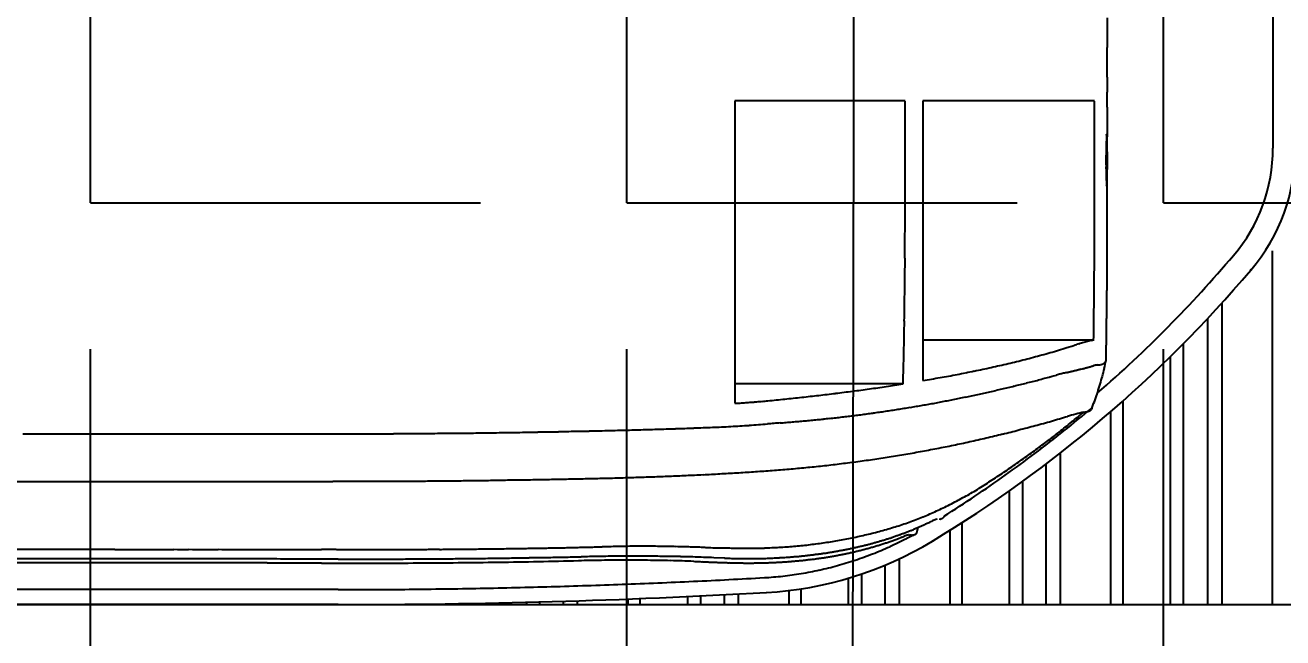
# Model space of a CAD drawing. Header units: metres. Extents: x 668617 to 675126, y 2286318 to 2293677.
# Drawn here: x 669149.975 to 669151.909, y 2287256.557 to 2287257.499 of the extents above; entities that cross this region are included whole.
import ezdxf

# ---------------------------------------------------------------- set-up
doc = ezdxf.new("R2010")
doc.units = ezdxf.units.M
doc.header["$MEASUREMENT"] = 0
doc.linetypes.add('DASHED2', pattern=[0.375, 0.25, -0.125])
for name, color, linetype in [('0_DETALLES_COTAS', 252, 'Continuous'), ('0_GUIA', 6, 'Continuous'), ('0_VEH_CONSTRUCCION', 250, 'Continuous'), ('DMTG-ZONA-TRABAJO', 250, 'Continuous')]:
    doc.layers.add(name, color=color, linetype=linetype)
doc.styles.get("Standard").update_dxf_attribs({"font": 'arial.ttf'})
doc.dimstyles.get("Standard").update_dxf_attribs({"dimtxt": 0.18, "dimasz": 0.18, "dimexe": 0.18, "dimexo": 0.0625, "dimgap": 0.09, "dimtad": 0, "dimtih": 1, "dimtoh": 1, "dimdec": 4, "dimzin": 0, "dimdsep": 46, "dimtxsty": 'Standard', "dimcen": 0.09, "dimadec": 0, "dimazin": 0, "dimtfac": 1, "dimtdec": 4, "dimtofl": 0, "dimtmove": 0, "dimatfit": 3, "dimfxl": 1, "dimtolj": 1, "dimtzin": 0, "dimarcsym": 0})

# ---------------------------------------------------------------- blocks, each defined once
blk = doc.blocks.new('_ArchTick')
at = {"color": 0, "linetype": 'ByBlock', "const_width": 0.15}
blk.add_lwpolyline([(-0.5, -0.5), (0.5, 0.5)], dxfattribs=at)
blk = doc.blocks.new('*D304')
at = {"layer": '0_DETALLES_COTAS', "linetype": 'DASHED2', "lineweight": -2, "ltscale": 5, "transparency": 16777216}
for p, q in [((669151.3068, 2287256.2083), (669175.8309, 2287256.2083)), ((669175.6509, 2287256.2083), (669175.6509, 2287254.7044)), ((669151.3068, 2287254.7044), (669175.8309, 2287254.7044)), ((669175.6509, 2287254.7044), (669175.6509, 2287251.4864)), ((669175.6509, 2287251.4864), (669174.8509, 2287251.4864))]:
    blk.add_line(p, q, dxfattribs=at)
at = {"layer": 'Defpoints', "color": 0, "linetype": 'DASHED2', "ltscale": 5, "transparency": 16777216}
for p in [(669151.2443, 2287256.2083), (669175.6509, 2287256.2083), (669151.2443, 2287254.7044)]:
    blk.add_point(p, dxfattribs=at)
at = {"layer": '0_DETALLES_COTAS', "linetype": 'DASHED2', "lineweight": -2, "ltscale": 5, "transparency": 16777216, "xscale": 0.8, "yscale": 0.8, "zscale": 0.8}
for p, rotation in [((669175.6509, 2287256.2083), 90), ((669175.6509, 2287254.7044), 270)]:
    blk.add_blockref('_ArchTick', p, dxfattribs=dict(at, rotation=rotation))
at = {"layer": '0_DETALLES_COTAS', "linetype": 'DASHED2', "ltscale": 5, "transparency": 16777216, "insert": (669166.9972, 2287251.4864), "char_height": 1, "attachment_point": 5}
blk.add_mtext('\\A1;Paso provisional peatón', dxfattribs=at)
blk = doc.blocks.new('excavadora planta')
at = {"color": 0}
for p, q in [((-0.5175, 1.251), (-4.1079, 1.251)), ((-2.8986, 1.251), (-4.1079, 1.251)), ((-3.3886, 0.8735), (-3.3886, 1.251)), ((-3.3347, 0.9292), (-3.3347, 1.251)), ((-3.3196, 0.9455), (-3.3196, 1.251)), ((-3.2936, 0.9724), (-3.2936, 1.251)), ((-3.2796, 0.9864), (-3.2796, 1.251)), ((-3.229, 1.0336), (-3.229, 1.251)), ((-3.216, 1.045), (-3.216, 1.251)), ((-3.162, 1.0894), (-3.162, 1.251)), ((-3.1469, 1.101), (-3.1469, 1.251)), ((-3.1217, 1.1196), (-3.1217, 1.251)), ((-3.1077, 1.1297), (-3.1077, 1.251)), ((-3.0571, 1.1636), (-3.0571, 1.251)), ((-3.0441, 1.1719), (-3.0441, 1.251)), ((-2.9901, 1.2022), (-2.9901, 1.251)), ((-2.975, 1.2088), (-2.975, 1.251)), ((-2.9498, 1.2183), (-2.9498, 1.251)), ((-2.9358, 1.2228), (-2.9358, 1.251)), ((-2.8852, 1.2341), (-2.8852, 1.251)), ((-2.8722, 1.2359), (-2.8722, 1.251)), ((-2.8182, 1.2397), (-2.8182, 1.251)), ((-2.8031, 1.2404), (-2.8031, 1.251)), ((-2.7779, 1.2417), (-2.7779, 1.251)), ((-2.7639, 1.2424), (-2.7639, 1.251)), ((-2.7133, 1.2446), (-2.7133, 1.251)), ((-2.7003, 1.2451), (-2.7003, 1.251)), ((-2.6463, 1.247), (-2.6463, 1.251)), ((-2.6312, 1.2474), (-2.6312, 1.251)), ((-2.606, 1.2481), (-2.606, 1.251)), ((-2.592, 1.2485), (-2.592, 1.251)), ((-2.5414, 1.2496), (-2.5414, 1.251)), ((-2.5284, 1.2499), (-2.5284, 1.251)), ((-2.3908, 1.251), (-1.9303, 1.251)), ((-2.3908, 1.235), (-1.9092, 1.235)), ((-2.8472, 1.222), (-2.8471, 1.2221)), ((-2.8038, 1.2014), (-2.7921, 1.2009)), ((-3.0101, 1.1687), (-3.0085, 1.1748)), ((-3.0328, 1.1599), (-3.0328, 1.1599)), ((-3.0328, 1.1599), (-3.0328, 1.1599)), ((-3.0328, 1.1599), (-3.0328, 1.1599)), ((-3.0328, 1.1599), (-3.0328, 1.1599)), ((-3.0328, 1.1599), (-3.0328, 1.1599)), ((-3.0328, 1.1599), (-3.0328, 1.1599)), ((-2.8146, 1.0153), (-2.8146, 1.0361)), ((-2.8146, 0.7134), (-2.8146, 1.0361)), ((-3.0155, 0.7134), (-3.0155, 1.0119)), ((-2.9943, 1.0153), (-2.8146, 1.0153)), ((-2.8146, 0.7134), (-2.8146, 1.0153)), ((-3.1979, 0.9687), (-3.0155, 0.9687)), ((-3.3893, 0.6009), (-3.3893, 0.7638)), ((-3.1989, 0.7134), (-3.0155, 0.7134)), ((-2.9967, 0.7134), (-2.8146, 0.7134))]:
    blk.add_line(p, q, dxfattribs=at)
for centre, radius, start, end in [((-2.3908, -6.7877), 8.0387, 90, 93.26271), ((-2.8263, 0.8528), 0.3859, 93.2627, 121.0895), ((-2.3909, -6.7858), 8.0209, 92.71171, 93.25419), ((-2.3904, -6.796), 8.0311, 92.16981, 92.71159), ((-2.3909, -6.7825), 8.0175, 91.62719, 92.1699), ((-2.391, -6.7825), 8.0175, 91.08419, 91.62689), ((-2.3906, -6.7994), 8.0344, 90.54268, 91.08424), ((-2.3908, -6.7859), 8.0209, 90.0001, 90.54257), ((-2.8248, 0.8478), 0.3749, 105.373, 108.3992), ((-2.825, 0.8484), 0.3743, 102.3412, 105.3724), ((-2.8249, 0.8479), 0.3748, 99.3152, 102.3425), ((-2.8249, 0.8483), 0.3744, 96.2831, 99.3132), ((-2.8249, 0.8483), 0.3745, 93.255, 96.2844), ((-2.8248, 0.8479), 0.3749, 111.43, 114.4566), ((-2.8251, 0.8485), 0.3741, 108.3985, 111.4306), ((-2.851, 0.8034), 0.4017, 102.4068, 103.0036), ((-2.8498, 0.798), 0.4072, 101.8165, 102.4053), ((-2.8486, 0.7922), 0.4132, 101.2371, 101.8174), ((-2.847, 0.7842), 0.4213, 100.668, 101.2371), ((-2.8458, 0.7776), 0.4281, 100.1078, 100.668), ((-2.8452, 0.7741), 0.4316, 99.5523, 100.1079), ((-2.8374, 0.7026), 0.4988, 98.7833, 99.2052), ((-2.8444, 0.7698), 0.4359, 99.0003, 99.5529), ((-2.8374, 0.7021), 0.4994, 98.3603, 98.7817), ((-2.8432, 0.762), 0.4439, 98.458, 98.9982), ((-2.8359, 0.6922), 0.5093, 97.9484, 98.3616), ((-2.842, 0.754), 0.4519, 97.9308, 98.4613), ((-2.8342, 0.6802), 0.5215, 97.5449, 97.9485), ((-2.837, 0.7177), 0.4886, 97.4382, 97.9289), ((-2.8338, 0.6766), 0.525, 97.1433, 97.5441), ((-2.8355, 0.7063), 0.5001, 96.9588, 97.4382), ((-2.8334, 0.6739), 0.5278, 96.7463, 97.1451), ((-2.8341, 0.6951), 0.5113, 96.4902, 96.9591), ((-2.8331, 0.6709), 0.5308, 96.3497, 96.7461), ((-2.8339, 0.6929), 0.5136, 96.0238, 96.4907), ((-2.832, 0.6613), 0.5405, 95.9604, 96.3498), ((-2.8318, 0.6597), 0.5421, 95.571, 95.9592), ((-2.8335, 0.6891), 0.5174, 95.5606, 96.024), ((-2.831, 0.651), 0.5509, 95.1892, 95.5713), ((-2.833, 0.6847), 0.5218, 95.1003, 95.5598), ((-2.8347, 0.6934), 0.5082, 94.7858, 95.1999), ((-2.8323, 0.6771), 0.5294, 94.6478, 95.1006), ((-2.8298, 0.6364), 0.5655, 94.427, 94.7992), ((-2.8317, 0.6693), 0.5373, 94.2019, 94.6481), ((-2.8322, 0.6688), 0.533, 94.05, 94.4449), ((-2.8311, 0.6614), 0.5452, 93.7621, 94.2019), ((-2.8305, 0.646), 0.5559, 93.6742, 94.0528), ((-2.8309, 0.658), 0.5486, 93.3251, 93.7622), ((-2.8296, 0.6318), 0.57, 93.3065, 93.6757), ((-2.8307, 0.6551), 0.5515, 92.89, 93.3247), ((-2.8287, 0.6162), 0.5857, 92.9488, 93.3081), ((-2.8287, 0.6155), 0.5864, 92.5888, 92.9477), ((-2.8305, 0.6493), 0.5574, 92.4584, 92.8886), ((-2.8289, 0.6203), 0.5816, 92.2273, 92.5892), ((-2.8301, 0.6423), 0.5643, 92.0355, 92.4604), ((-2.829, 0.6243), 0.5776, 91.8613, 92.2257), ((-2.8299, 0.6362), 0.5704, 91.6145, 92.0348), ((-2.8287, 0.6136), 0.5883, 91.5047, 91.8625), ((-2.8307, 0.6654), 0.5412, 91.1758, 91.6188), ((-2.8283, 0.5997), 0.6022, 91.1538, 91.5033), ((-2.83, 0.6469), 0.5597, 90.7827, 91.211), ((-2.8283, 0.6009), 0.601, 90.8077, 91.1579), ((-2.8292, 0.5699), 0.6367, 90.3793, 90.7558), ((-2.8283, 0.5977), 0.6042, 90.4583, 90.8066), ((-2.8297, 0.6258), 0.5809, 89.9608, 90.3735), ((-2.8283, 0.5931), 0.6088, 90.1111, 90.4572), ((-2.8282, 0.5802), 0.6217, 89.7743, 90.1128), ((-2.8296, 0.6152), 0.5914, 89.562, 89.9674), ((-2.8282, 0.5876), 0.6143, 89.4314, 89.774), ((-2.8297, 0.6142), 0.5924, 89.1517, 89.5564), ((-2.8279, 0.6117), 0.5902, 89.0764, 89.433), ((-2.83, 0.593), 0.6136, 88.7624, 89.1532), ((-2.8282, 0.6005), 0.6014, 88.7176, 89.0676), ((-2.8294, 0.6179), 0.5887, 88.3557, 88.763), ((-2.8286, 0.5843), 0.6176, 88.3759, 88.7172), ((-2.8304, 0.585), 0.6216, 87.964, 88.3497), ((-2.8296, 0.5642), 0.6377, 88.0056, 88.3356), ((-2.9849, -3.7523), 4.9617, 87.9063, 87.9609), ((-2.8247, 0.6972), 0.5046, 87.6205, 88.0365), ((-2.9106, -1.7517), 2.9597, 87.8367, 87.9281), ((-3.2236, -10.0326), 11.2466, 87.81179, 87.83585), ((-3.2203, -10.0328), 11.2466, 87.80448, 87.82855), ((-2.7262, 2.8123), 1.6127, 267.6601, 268.2892), ((-3.216, -10.0333), 11.247, 87.80272, 87.82679), ((-3.2112, -10.0332), 11.2466, 87.80266, 87.82672), ((-3.2062, -10.0333), 11.2466, 87.80448, 87.82855), ((-3.2007, -10.0339), 11.2469, 87.80821, 87.83227), ((-2.715, 3.1836), 1.9842, 268.2859, 268.7973), ((-2.7125, 2.7417), 1.538, 267.8358, 268.7523), ((-2.709, 3.4695), 2.2702, 268.7972, 269.2441), ((-2.7012, 3.2496), 2.046, 268.7467, 269.4356), ((-2.7063, 3.6683), 2.469, 269.241, 269.6519), ((-2.699, 3.4723), 2.2687, 269.4338, 270.0551), ((-2.7055, 3.7957), 2.5964, 269.6515, 270.0422), ((-2.7055, 3.8265), 2.6272, 270.0425, 270.4286), ((-2.6989, 3.6089), 2.4053, 270.0493, 270.6353), ((-2.7054, 3.8234), 2.6241, 270.4271, 270.8137), ((-2.6978, 3.5132), 2.3096, 270.635, 271.2453), ((-2.7034, 3.678), 2.4786, 270.8137, 271.223), ((-2.4184, -9.6573), 10.8597, 91.12631, 91.22417), ((-2.4156, -9.4512), 10.6578, 91.01734, 91.24744), ((-2.4174, -9.7084), 10.9108, 91.02921, 91.12661), ((-2.417, -9.7342), 10.9365, 90.93153, 91.02871), ((-2.4154, -9.4618), 10.6685, 90.7874, 91.01727), ((-2.4157, -9.812), 11.0144, 90.83549, 90.93197), ((-2.4157, -9.812), 11.0144, 90.73864, 90.83512), ((-2.4135, -9.6019), 10.8086, 90.56027, 90.78716), ((-2.4157, -9.8121), 11.0145, 90.64225, 90.73873), ((-2.4161, -9.7859), 10.9883, 90.54528, 90.642), ((-2.4158, -9.8121), 11.0145, 90.44901, 90.5455), ((-2.4132, -9.6237), 10.8304, 90.33431, 90.56074), ((-2.4154, -9.8647), 11.0671, 90.35286, 90.44889), ((-2.4149, -9.9444), 11.1468, 90.25729, 90.35264), ((-2.4132, -9.6237), 10.8304, 90.10792, 90.33435), ((-2.4148, -9.9713), 11.1737, 90.16243, 90.25754), ((-2.4149, -9.9444), 11.1468, 90.06687, 90.16221), ((-2.4131, -9.7122), 10.9189, 89.88306, 90.10766), ((-2.4148, -9.9445), 11.1469, 89.97188, 90.06722), ((-2.4155, -10.5669), 11.7693, 89.87989, 89.97019), ((-2.4096, -9.1671), 10.3738, 89.88398, 89.89612), ((-2.2991, 44.9307), 43.7284, 269.87983, 269.92268), ((-2.4074, -9.1679), 10.3745, 89.88398, 89.89613), ((-2.4024, -9.1672), 10.3738, 89.89968, 89.91183), ((-2.4009, -9.1672), 10.3738, 89.89576, 89.9079), ((-2.3987, -9.1672), 10.3738, 89.89576, 89.9079), ((-2.3979, -9.1672), 10.3738, 89.8879, 89.90005), ((-2.3921, -9.1679), 10.3745, 89.90754, 89.91969), ((-2.3878, -9.1672), 10.3738, 89.91932, 89.93146), ((-1.8599, 354.7655), 353.5592, 269.916811, 269.926208), ((-1.9021, 304.0631), 302.8611, 269.913738, 269.919926), ((-1.9029, 304.063), 302.861, 269.920075, 269.926263), ((-1.9275, 303.2047), 301.9984, 269.926435, 269.937436), ((-1.9009, 304.0616), 302.8596, 269.925883, 269.932071), ((-1.9031, 304.0629), 302.861, 269.932484, 269.938672), ((-1.896, 330.6599), 329.4536, 269.93717, 269.947254), ((-1.8906, 315.71), 314.508, 269.938671, 269.94463), ((-1.9214, 303.2046), 301.9983, 269.947286, 269.958287), ((-1.8898, 315.7114), 314.5094, 269.94448, 269.950438), ((-1.8998, 304.0629), 302.8609, 269.950438, 269.956626), ((-1.8843, 354.7652), 353.5589, 269.958365, 269.967762), ((-1.8992, 304.0628), 302.8609, 269.95651, 269.962698), ((-1.9078, 293.245), 292.043, 269.962996, 269.969413), ((-1.8922, 338.3215), 337.1152, 269.967519, 269.977374), ((-1.9008, 304.0628), 302.8608, 269.969183, 269.975371), ((-2.3121, 0), 1.3817, 121.0894, 139.6898), ((-2.8252, 0.8486), 0.374, 114.4572, 117.4903), ((-2.8689, 0.8652), 0.3374, 109.5246, 110.2353), ((-2.8673, 0.8609), 0.3419, 108.8244, 109.5257), ((-2.8657, 0.856), 0.3471, 108.132, 108.8227), ((-2.8636, 0.8226), 0.3759, 106.5891, 107.149), ((-2.8635, 0.8495), 0.3539, 107.4547, 108.1321), ((-2.8612, 0.8146), 0.3842, 106.0416, 106.5894), ((-2.8617, 0.8437), 0.36, 106.7875, 107.4535), ((-2.8588, 0.8062), 0.3929, 105.5045, 106.0401), ((-2.8601, 0.8383), 0.3657, 106.1332, 106.7889), ((-2.8578, 0.8026), 0.3967, 104.9771, 105.5076), ((-2.8569, 0.8273), 0.3771, 105.496, 106.1317), ((-2.8571, 0.7998), 0.3996, 104.448, 104.9747), ((-2.855, 0.8199), 0.3847, 104.8465, 105.4743), ((-2.8564, 0.7973), 0.4022, 103.9257, 104.449), ((-2.8543, 0.8174), 0.3873, 104.2323, 104.8513), ((-2.8549, 0.791), 0.4087, 103.4093, 103.9242), ((-2.8533, 0.7845), 0.4153, 102.9058, 103.4126), ((-2.8543, 0.8171), 0.3876, 103.6108, 104.2294), ((-2.8518, 0.7776), 0.4224, 102.4031, 102.9014), ((-2.8526, 0.8103), 0.3946, 103.0027, 103.6102), ((-2.851, 0.7742), 0.4259, 101.9122, 102.4063), ((-2.8364, 0.6746), 0.5156, 99.8483, 101.6006), ((-2.8499, 0.7689), 0.4313, 101.4247, 101.9126), ((-2.8488, 0.7637), 0.4367, 100.9412, 101.4232), ((-2.8423, 0.7298), 0.4712, 100.4895, 100.9361), ((-2.8401, 0.7178), 0.4833, 100.0547, 100.4902), ((-2.8328, 0.6539), 0.5366, 98.1663, 99.85), ((-2.8388, 0.7105), 0.4908, 99.6259, 100.0547), ((-2.8376, 0.7034), 0.498, 99.205, 99.6276), ((-2.8298, 0.6331), 0.5576, 96.5452, 98.1655), ((-2.8276, 0.6135), 0.5774, 94.9808, 96.5456), ((-2.8265, 0.6013), 0.5896, 93.4521, 94.9844), ((-2.8309, 0.6679), 0.5228, 91.6809, 93.4089), ((-2.828, 0.5664), 0.6245, 90.2225, 91.6693), ((-2.8272, 0.3301), 0.8607, 89.1674, 90.217), ((-2.8362, -0.2884), 1.4792, 88.5576, 89.1683), ((-2.8999, -2.8268), 4.0185, 88.3358, 88.5607), ((-2.4875, 11.3721), 10.1864, 268.33706, 268.42576), ((-2.687, 4.1259), 2.9375, 268.4309, 268.7385), ((-2.71, 3.0885), 1.8998, 268.744, 269.2196), ((-2.7153, 2.7049), 1.5162, 269.2228, 269.8187), ((-2.7158, 2.5518), 1.3631, 269.8192, 270.482), ((-2.7155, 2.5067), 1.318, 270.4859, 271.1714), ((-3.0705, 18.0314), 16.8467, 271.29922, 271.35285), ((-2.4216, -9.7278), 10.92, 91.23536, 91.3181), ((-2.4202, -9.7886), 10.9808, 91.15342, 91.2357), ((-2.4184, -9.8811), 11.0734, 91.0716, 91.15319), ((-2.4184, -9.8811), 11.0734, 90.98998, 91.07157), ((-2.4189, -9.8501), 11.0424, 90.90825, 90.99006), ((-2.4189, -9.8501), 11.0424, 90.82664, 90.90845), ((-2.419, -9.8501), 11.0424, 90.74448, 90.8263), ((-2.4185, -9.8812), 11.0735, 90.66298, 90.74456), ((-2.4181, -9.9123), 11.1046, 90.58203, 90.66339), ((-2.4175, -9.9752), 11.1675, 90.50066, 90.58156), ((-2.4177, -9.9436), 11.1359, 90.42003, 90.50117), ((-2.4175, -9.9753), 11.1675, 90.33909, 90.41999), ((-2.4175, -9.9753), 11.1676, 90.25803, 90.33893), ((-2.4174, -10.0069), 11.1992, 90.17709, 90.25776), ((-2.4176, -9.9437), 11.136, 90.09635, 90.17748), ((-2.4175, -10.007), 11.1992, 90.01553, 90.0962), ((-2.4174, -10.0389), 11.2312, 89.93568, 90.01612), ((-2.4186, -10.7536), 11.9459, 89.85813, 89.93376), ((-2.3007, 41.8328), 40.6406, 269.87552, 269.89775), ((-2.3833, -9.0737), 10.2659, 89.85577, 89.94378), ((-2.3668, -9.0471), 10.2393, 89.85949, 89.94773), ((-2.3505, -9.0206), 10.2128, 89.86212, 89.95058), ((-2.3341, -8.9943), 10.1864, 89.86529, 89.95398), ((-2.3176, -8.968), 10.1602, 89.86901, 89.95793), ((-2.3012, -8.9419), 10.134, 89.87218, 89.96133), ((-2.2847, -8.916), 10.108, 89.8759, 89.96528), ((-2.2684, -8.8901), 10.0822, 89.87852, 89.96813), ((-2.252, -8.8902), 10.0822, 89.88235, 89.97196), ((-2.2356, -8.8645), 10.0565, 89.88553, 89.97537), ((-2.2191, -8.8389), 10.0309, 89.88924, 89.97931), ((-2.2029, -8.8134), 10.0054, 89.89187, 89.98217), ((-2.1865, -8.7881), 9.9801, 89.89504, 89.98557), ((-2.17, -8.7629), 9.9549, 89.89876, 89.98952), ((-2.1537, -8.7379), 9.9298, 89.90193, 89.99292), ((-2.1373, -8.713), 9.9049, 89.9051, 89.99632), ((-2.121, -8.6881), 9.88, 89.90827, 89.99972), ((-2.1046, -8.6635), 9.8553, 89.91144, 90.00312), ((-2.0882, -8.6389), 9.8308, 89.91516, 90.00707), ((-2.0719, -8.6144), 9.8063, 89.91779, 90.00992), ((-2.0555, -8.59), 9.7819, 89.92151, 90.01387), ((-2.8823, 0.873), 0.3221, 113.1541, 113.8075), ((-2.8784, 0.8639), 0.332, 112.5223, 113.1562), ((5.9145, -3.5202), 10.0829, 152.24687, 152.24802), ((4.2868, -3.2864), 8.5513, 148.55071, 148.55186), ((4.3321, -4.0399), 9.0044, 144.60669, 144.60783), ((3.7519, -4.3111), 8.7063, 140.93684, 140.93799), ((3.6314, -4.9138), 9.009, 137.47426, 137.4754), ((3.2623, -5.3056), 9.0179, 134.05136, 134.0525), ((2.8856, -5.6446), 9.0139, 130.82934, 130.83049), ((2.4939, -5.9459), 8.9993, 127.68504, 127.68618), ((2.1172, -6.2322), 9.008, 124.67336, 124.6745), ((1.7631, -6.4884), 9.0278, 121.89834, 121.89949), ((1.4016, -6.6842), 9.0124, 119.28671, 119.28786), ((0.8063, -6.3676), 8.4529, 116.81577, 116.81692), ((0.7387, -7.0157), 9.0076, 114.57034, 114.57148), ((0.4223, -7.1588), 9.0129, 112.36132, 112.36247), ((0.1361, -7.2793), 9.0209, 110.3874, 110.38855), ((-0.0672, -7.6184), 9.273, 108.47855, 108.4797), ((-0.4212, -7.4525), 9.0079, 106.67571, 106.67686), ((-0.6622, -7.5203), 9.0072, 105.08216, 105.0833), ((-0.8957, -7.5881), 9.0152, 103.53615, 103.53729), ((-1.1216, -7.6332), 9.0092, 102.07075, 102.0719), ((-1.2119, -8.2889), 9.6341, 100.72921, 100.73036), ((-2.8778, 0.8626), 0.3335, 111.8914, 112.5226), ((-1.5282, -7.7085), 9.0073, 99.43811, 99.43925), ((-1.3848, -9.9675), 11.2615, 98.27199, 98.2729), ((-1.6013, -10.0052), 11.2698, 97.15426, 97.15518), ((-1.8084, -10.024), 11.2646, 96.09633, 96.09725), ((-1.9966, -10.0428), 11.2649, 95.13324, 95.13416), ((1.1481, -6.6448), 8.8557, 117.95483, 117.96469), ((-2.1754, -10.0522), 11.2597, 94.22177, 94.22269), ((-2.3542, -10.0711), 11.2667, 93.30693, 93.30784), ((-2.5048, -10.071), 11.259, 92.54115, 92.54207), ((-2.6553, -10.6363), 11.8183, 91.6896, 91.69051), ((-2.8247, -10.0899), 11.2682, 90.90968, 90.9106), ((-2.9658, -10.0805), 11.2574, 90.19133, 90.19224), ((-3.0913, -11.9111), 13.0884, 89.61476, 89.61545), ((-3.201, -10.0899), 11.2685, 88.99362, 88.99453), ((1.1442, -6.6476), 8.8563, 117.91415, 117.92401), ((-3.3233, -10.0899), 11.2713, 88.37117, 88.37209), ((-3.4456, -10.2971), 11.4826, 87.78972, 87.79063), ((-3.5679, -10.0711), 11.2621, 87.12278, 87.12369), ((-3.6619, -10.0711), 11.2673, 86.64433, 86.64525), ((-3.9066, -11.8515), 13.0598, 86.02876, 86.02968), ((-2.8765, 0.8592), 0.3371, 111.2649, 111.8891), ((-3.8782, -10.0522), 11.2632, 85.53835, 85.53927), ((-3.9722, -10.0428), 11.2616, 85.05679, 85.05771), ((1.1298, -6.6547), 8.8559, 117.80009, 117.80994), ((-4.1698, -11.4214), 12.6522, 84.70223, 84.70292), ((-4.1603, -10.024), 11.2606, 84.0934, 84.09432), ((-4.2166, -10.0335), 11.2759, 83.81265, 83.81356), ((-4.3012, -10.0052), 11.2573, 83.36813, 83.36905), ((-4.3764, -10.0053), 11.2663, 82.98743, 82.98835), ((-4.6337, -11.4592), 12.741, 82.63643, 82.63712), ((-4.4797, -9.9865), 11.2607, 82.45241, 82.45333), ((-4.8092, -11.5126), 12.8175, 81.88731, 81.88822), ((1.1127, -6.6637), 8.8559, 117.66568, 117.67554), ((-5.3114, -13.6699), 15.0253, 81.15153, 81.15222), ((-5.3866, -13.6574), 15.0247, 80.86019, 80.86088), ((-3.0003, 1.1817), 0.00508, 273.3798, 289.1965), ((1.0974, -6.6717), 8.8559, 117.54395, 117.55381), ((-3.0103, 1.215), 0.0399, 286.997, 289.0186), ((-2.8745, 0.8541), 0.3425, 110.652, 111.2664), ((-3.0237, 1.2543), 0.0813, 288.9354, 289.9263), ((0.1868, -7.5115), 9.2539, 110.10832, 110.11702), ((-2.8724, 0.8485), 0.3485, 110.0477, 110.6516), ((0.1645, -7.2679), 9.0177, 110.49841, 110.50734), ((0.1986, -7.2539), 9.0166, 110.72404, 110.73298), ((0.2193, -7.2457), 9.0162, 110.85627, 110.86521), ((-2.88, 0.87), 0.3258, 109.4295, 110.0755), ((0.2312, -7.2423), 9.0173, 110.92594, 110.93487), ((-2.8707, 0.8701), 0.3321, 110.2377, 110.9511), ((-2.8793, 0.8687), 0.3271, 108.8375, 109.4808), ((-2.8537, 0.7459), 0.4422, 105.3494, 107.3926), ((-2.8665, 0.8319), 0.3661, 108.2903, 108.8651), ((-2.866, 0.8301), 0.3681, 107.7171, 108.2889), ((-2.8654, 0.8282), 0.37, 107.1505, 107.7194), ((-2.847, 0.7221), 0.4669, 103.429, 105.364), ((-2.8409, 0.6965), 0.4932, 101.6008, 103.4326), ((-2.3123, 0.0002), 1.3653, 122.115, 123.7633), ((-3.035, 1.1561), 0.00316, 162.7505, 170.4758), ((-3.0351, 1.1561), 0.00308, 154.7684, 162.6907), ((-3.0352, 1.1561), 0.00297, 146.5284, 154.7516), ((-3.0351, 1.1561), 0.00306, 138.5796, 146.5528), ((-3.0348, 1.1558), 0.00341, 130.8676, 138.5144), ((-3.0345, 1.1555), 0.00386, 124.5463, 130.8729), ((1.658, -6.3712), 8.8735, 121.93953, 121.94228), ((1.0083, -6.7416), 8.8756, 117.10761, 117.11036), ((0.4215, -7.0177), 8.8778, 112.9178, 112.92055), ((-0.0931, -7.2123), 8.8736, 109.36331, 109.36606), ((-0.3116, -8.1308), 9.6812, 106.33679, 106.33932), ((-0.7291, -8.2471), 9.6851, 103.76957, 103.77209), ((-1.0987, -8.3327), 9.6876, 101.52323, 101.52575), ((-1.4305, -8.3908), 9.6842, 99.5277, 99.53022), ((-1.6806, -8.6751), 9.9275, 97.83062, 97.83292), ((-2.0154, -8.7881), 9.9998, 95.83938, 95.83961), ((-1.7516, -11.5388), 12.7632, 95.76097, 95.7612), ((-3.558, -10.4272), 11.5991, 87.39298, 87.39344), ((-3.6521, -10.4272), 11.6038, 86.92831, 86.92877), ((-3.0317, 1.1679), 0.0081, 279.6163, 293.7231), ((-2.8818, 0.8274), 0.356, 112.0804, 114.6185), ((-3.0547, 1.2262), 0.0708, 291.7692, 293.3881), ((-3.0862, 1.2996), 0.1506, 293.3287, 294.0893), ((-3.181, 1.5121), 0.3833, 294.0525, 294.3514), ((0.6694, -6.9638), 8.9262, 114.42181, 114.43464), ((0.6847, -6.9563), 8.9256, 114.51833, 114.53116), ((0.6892, -6.9541), 8.9255, 114.53763, 114.55047), ((0.6856, -6.9559), 8.9257, 114.49902, 114.51186), ((-2.8875, 0.8849), 0.3091, 113.8109, 114.4918), ((-2.874, 0.8084), 0.3765, 109.6812, 112.0811), ((-2.8679, 0.7911), 0.3949, 107.3903, 109.6784), ((-2.6267, 0.3391), 0.9069, 117.4156, 118.4119), ((-2.889, 0.8433), 0.3385, 114.6167, 117.2857), ((-2.3122, 0), 1.3655, 123.7639, 125.4122), ((-2.4988, 0.2142), 1.0796, 122.0674, 122.5127), ((-2.6422, 0.3676), 0.8745, 118.4049, 119.4381), ((-2.5071, 0.2271), 1.0643, 123.4111, 123.8628), ((-2.5053, 0.2244), 1.0675, 122.9593, 123.4097), ((-2.5003, 0.2166), 1.0768, 122.5125, 122.9589), ((-2.5871, -2.7999), 3.9169, 91.781, 92.0439), ((-2.6003, -2.3822), 3.499, 91.4831, 91.7774), ((-2.4713, -7.5547), 8.6732, 91.33199, 91.4507), ((-2.3911, -10.9254), 12.0448, 91.25486, 91.34035), ((-2.3906, -10.9578), 12.0772, 91.16894, 91.25419), ((-2.3884, -11.056), 12.1754, 91.08516, 91.16973), ((-2.3898, -10.9904), 12.1098, 90.99938, 91.08441), ((-2.3908, -10.9254), 12.0448, 90.91457, 91.00005), ((-2.3924, -10.8294), 11.9487, 90.82819, 90.91436), ((-2.391, -10.9254), 12.0448, 90.74251, 90.828), ((-2.3909, -10.9255), 12.0449, 90.65744, 90.74293), ((-2.3909, -10.9254), 12.0448, 90.5719, 90.65739), ((-2.3918, -10.8294), 11.9488, 90.48601, 90.57218), ((-2.3911, -10.9254), 12.0448, 90.40033, 90.48582), ((-2.3905, -11.0232), 12.1426, 90.31513, 90.39993), ((-2.3904, -11.0231), 12.1425, 90.23056, 90.31536), ((-2.3906, -10.9578), 12.0772, 90.14575, 90.23101), ((-2.3907, -10.9254), 12.0448, 90.0601, 90.14558), ((-2.3891, -13.5628), 14.6821, 89.9856, 90.05573), ((-2.3764, -9.1146), 10.234, 89.94969, 90.05031), ((-2.3584, -9.0913), 10.2107, 89.94958, 90.05042), ((-2.3404, -9.0682), 10.1876, 89.94947, 90.05053), ((-2.3225, -9.0222), 10.1416, 89.94924, 90.05076), ((-2.3045, -8.9993), 10.1187, 89.94912, 90.05088), ((-2.2865, -8.9766), 10.096, 89.94901, 90.05099), ((-2.2686, -8.9539), 10.0733, 89.94889, 90.05111), ((-2.2506, -8.9315), 10.0509, 89.94878, 90.05122), ((-2.2326, -8.9089), 10.0283, 89.94866, 90.05134), ((-2.2146, -8.8645), 9.9839, 89.94843, 90.05157), ((-2.1967, -8.8423), 9.9617, 89.94832, 90.05168), ((-2.1787, -8.8202), 9.9396, 89.9482, 90.0518), ((-2.1607, -8.7983), 9.9177, 89.94809, 90.05191), ((-2.1428, -8.7765), 9.8959, 89.94798, 90.05202), ((-2.1248, -8.733), 9.8524, 89.94775, 90.05225), ((-2.1068, -8.7115), 9.8309, 89.94763, 90.05237), ((-2.0889, -8.6901), 9.8095, 89.94752, 90.05248), ((-2.0709, -8.6686), 9.788, 89.9474, 90.0526), ((-2.0529, -8.6262), 9.7456, 89.94717, 90.05283), ((-2.3117, -0.0006), 1.3662, 125.4119, 127.0592), ((-2.5212, 0.2475), 1.0395, 124.3064, 124.7689), ((-2.497, 0.2121), 1.0824, 123.8628, 124.3069), ((-2.7469, -0.3751), 1.4867, 96.1469, 96.8395), ((-2.7393, -0.4453), 1.5573, 95.4859, 96.1471), ((-2.7308, -0.5345), 1.6469, 94.859, 95.4842), ((-2.7136, -0.7365), 1.8496, 94.3019, 94.8586), ((-2.6924, -1.0194), 2.1333, 93.8184, 94.3011), ((-2.6664, -1.4092), 2.524, 93.4107, 93.8187), ((-2.6353, -1.9302), 3.0459, 93.0736, 93.4116), ((-2.6089, -2.4211), 3.5376, 92.7828, 93.0739), ((-2.581, -2.9933), 4.1104, 92.5337, 92.7842), ((-2.577, -3.0816), 4.1988, 92.289, 92.5343), ((-2.5761, -3.1053), 4.2225, 92.0454, 92.2892), ((-2.3119, -0.0003), 1.3659, 127.0597, 128.7073), ((-2.5214, 0.2474), 1.0395, 125.6828, 126.1453), ((-2.5153, 0.2389), 1.0499, 125.2258, 125.6837), ((-2.5144, 0.2377), 1.0514, 124.7696, 125.2268), ((-2.7469, -0.3741), 1.4857, 99.617, 100.31), ((-2.7472, -0.3716), 1.4832, 98.9253, 99.6195), ((-2.7472, -0.3721), 1.4837, 98.2294, 98.9233), ((-2.7486, -0.362), 1.4735, 97.5306, 98.2293), ((-2.7465, -0.378), 1.4896, 96.8407, 97.532), ((-2.534, 0.2644), 1.0183, 127.0766, 127.5487), ((-2.5265, 0.2544), 1.0308, 126.6114, 127.0778), ((-2.5244, 0.2515), 1.0344, 126.1466, 126.6113), ((-2.7487, -0.365), 1.4764, 102.3949, 103.0923), ((-2.7465, -0.375), 1.4867, 101.702, 102.3946), ((-2.7473, -0.3712), 1.4828, 101.0084, 101.7029), ((-2.7436, -0.3907), 1.5026, 100.3175, 101.0027), ((-2.3125, 0.0004), 1.365, 128.7068, 130.3555), ((-2.5584, 0.2954), 0.9788, 128.5071, 128.9983), ((-2.545, 0.2786), 1.0003, 128.0276, 128.5082), ((-2.5415, 0.2741), 1.0061, 127.5499, 128.0278), ((-2.7499, -0.3613), 1.4725, 104.4782, 105.1774), ((-2.7462, -0.3754), 1.4872, 103.7862, 104.4786), ((-2.747, -0.3721), 1.4837, 103.093, 103.7869), ((-2.6957, -1.118), 2.1818, 92.4932, 93.0105), ((-2.6604, -1.9217), 2.9862, 92.1209, 92.4989), ((-2.6131, -3.198), 4.2634, 91.8564, 92.1211), ((-2.5532, -5.0431), 6.1095, 91.67308, 91.8578), ((-2.4356, -9.0641), 10.1322, 91.56237, 91.67375), ((-1.9662, -26.2826), 27.3571, 91.52067, 91.56193), ((-2.5828, -3.0445), 4.1108, 91.3711, 91.5245), ((-2.2607, -16.4466), 17.5168, 91.33949, 91.37547), ((-2.365, -12.0897), 13.1586, 91.28091, 91.32881), ((-2.3919, -10.8886), 11.9573, 91.22824, 91.28095), ((-2.3887, -11.0464), 12.115, 91.17521, 91.22724), ((-2.3819, -11.3755), 12.4442, 91.12483, 91.17548), ((-2.3903, -10.9406), 12.0093, 91.0729, 91.12538), ((-2.3981, -10.5355), 11.604, 91.01779, 91.07211), ((-2.3963, -10.634), 11.7026, 90.96386, 91.01772), ((-2.3893, -11.0465), 12.1152, 90.91216, 90.96419), ((-2.3831, -11.4321), 12.5008, 90.86192, 90.91234), ((-2.3875, -11.154), 12.2227, 90.80955, 90.86112), ((-2.3926, -10.7854), 11.8541, 90.75692, 90.81009), ((-2.3926, -10.7855), 11.8541, 90.70353, 90.7567), ((-2.3901, -10.9934), 12.0621, 90.65138, 90.70364), ((-2.3913, -10.8884), 11.9571, 90.59856, 90.65127), ((-2.3949, -10.5355), 11.6041, 90.54436, 90.59868), ((-2.3929, -10.7346), 11.8032, 90.49144, 90.54484), ((-2.3844, -11.7824), 12.8511, 90.44023, 90.48928), ((-2.3908, -10.9407), 12.0094, 90.38827, 90.44075), ((-2.383, -12.0899), 13.1585, 90.34032, 90.38822), ((-2.395, -10.1109), 11.1795, 90.28269, 90.33907), ((-2.3915, -10.7345), 11.8032, 90.23158, 90.28498), ((-2.3867, -12.2815), 13.3502, 90.17815, 90.22536), ((-2.3968, -8.581), 9.6497, 90.12121, 90.18653), ((-2.3859, -13.8778), 14.9465, 90.07783, 90.12), ((-2.3919, -9.7586), 10.8272, 90.01721, 90.07542), ((-2.3871, -36.0956), 37.1642, 89.99545, 90.01241), ((-2.3787, -9.155), 10.2236, 89.96917, 90.03083), ((-2.3677, -9.1171), 10.1857, 89.96906, 90.03094), ((-2.3567, -9.117), 10.1856, 89.96906, 90.03094), ((-2.3457, -9.0795), 10.1482, 89.96895, 90.03105), ((-2.3347, -9.0795), 10.1482, 89.96895, 90.03105), ((-2.3237, -9.0795), 10.1482, 89.96895, 90.03105), ((-2.3127, -9.0422), 10.1109, 89.96883, 90.03117), ((-2.3017, -9.0422), 10.1109, 89.96883, 90.03117), ((-2.2907, -9.0052), 10.0738, 89.96872, 90.03128), ((-2.2797, -9.005), 10.0737, 89.96872, 90.03128), ((-2.2687, -8.9684), 10.0371, 89.9686, 90.0314), ((-2.2577, -8.9684), 10.0371, 89.9686, 90.0314), ((-2.2467, -8.9318), 10.0004, 89.96849, 90.03151), ((-2.2357, -8.9319), 10.0006, 89.96849, 90.03151), ((-2.2247, -8.9319), 10.0006, 89.96849, 90.03151), ((-2.2137, -8.8957), 9.9643, 89.96837, 90.03163), ((-2.2027, -8.8957), 9.9643, 89.96837, 90.03163), ((-2.1917, -8.8597), 9.9283, 89.96826, 90.03174), ((-2.1807, -8.8597), 9.9283, 89.96826, 90.03174), ((-2.1697, -8.8238), 9.8925, 89.96814, 90.03186), ((-2.1587, -8.824), 9.8926, 89.96814, 90.03186), ((-2.1477, -8.7885), 9.8572, 89.96803, 90.03197), ((-2.1367, -8.7885), 9.8572, 89.96803, 90.03197), ((-2.1257, -8.7533), 9.822, 89.96791, 90.03209), ((-2.1147, -8.7533), 9.822, 89.96791, 90.03209), ((-2.1037, -8.7532), 9.8218, 89.96791, 90.03209), ((-2.0927, -8.7184), 9.787, 89.9678, 90.0322), ((-2.0817, -8.7184), 9.787, 89.9678, 90.0322), ((-2.0707, -8.6837), 9.7523, 89.96769, 90.03231), ((-2.0597, -8.6837), 9.7523, 89.96769, 90.03231), ((-2.5812, 0.3233), 0.9428, 129.5013, 130.0113), ((-3.2389, 1.2714), 0.2317, 282.8495, 287.285), ((-2.5724, 0.3127), 0.9565, 128.9989, 129.5015), ((-2.4487, -1.4138), 2.5673, 105.9175, 106.3186), ((-2.7461, -0.3754), 1.4872, 105.178, 105.8704), ((-2.754, -0.4463), 1.5073, 97.4415, 97.6952), ((-2.7537, -0.449), 1.51, 97.1873, 97.4405), ((-2.7551, -0.4369), 1.4978, 96.9333, 97.1886), ((-2.7558, -0.4316), 1.4924, 96.6772, 96.9334), ((-2.7561, -0.4289), 1.4897, 96.4205, 96.6772), ((-2.7707, -0.2976), 1.3576, 96.1449, 96.4266), ((-2.7783, -0.2289), 1.2884, 95.8393, 96.1361), ((-2.7678, -0.3315), 1.3916, 95.5642, 95.839), ((-2.7548, -0.4658), 1.5265, 95.3137, 95.5642), ((-2.7333, -0.6964), 1.7582, 95.0951, 95.3125), ((-2.6958, -1.1177), 2.1811, 94.9185, 95.0938), ((-2.6419, -1.7432), 2.8089, 94.7837, 94.9198), ((-2.4753, -3.7357), 4.8084, 94.7028, 94.7823), ((-1.8849, -10.9067), 12.0037, 94.67346, 94.70532), ((-4.145, 16.7453), 15.7406, 274.67208, 274.69638), ((-3.2235, 5.5278), 4.4853, 274.6974, 274.7826), ((-2.7583, -0.0442), 1.1061, 93.7133, 94.7336), ((-2.7269, -0.5255), 1.5885, 93.0096, 93.72), ((-2.8961, 0.925), 0.3217, 158.9524, 160.5101), ((-3.1921, 1.04), 0.0043, 161.0842, 170.9733), ((-3.1924, 1.0401), 0.00401, 150.5643, 161.1432), ((-3.1922, 1.0399), 0.00423, 140.2789, 150.3367), ((-3.1918, 1.0396), 0.00479, 131.4613, 140.3365), ((-3.1912, 1.0389), 0.00572, 124.0215, 131.3797), ((-3.1904, 1.0378), 0.00706, 118.0277, 124.0476), ((-3.1896, 1.0363), 0.00874, 113.1726, 118.0278), ((-3.1889, 1.0346), 0.0106, 109.1628, 113.1898), ((-3.1881, 1.0323), 0.013, 105.9029, 109.1693), ((-3.1873, 1.0296), 0.0158, 103.2439, 105.9312), ((-3.1868, 1.0274), 0.0181, 100.8887, 103.2389), ((-3.1863, 1.0245), 0.021, 98.8709, 100.8927), ((-3.1873, 1.0318), 0.0136, 96.1997, 99.2156), ((-3.1877, 1.0352), 0.0102, 91.846, 95.8563), ((-3.1877, 1.0334), 0.012, 88.2614, 91.8084), ((-2.767, -0.385), 1.4446, 100.686, 100.9507), ((-2.6933, -0.771), 1.8376, 100.5022, 100.7103), ((-2.804, -0.1722), 1.2287, 100.2072, 100.5184), ((-2.7534, -0.4517), 1.5127, 99.9631, 100.2159), ((-2.752, -0.4599), 1.521, 99.7102, 99.9616), ((-2.7506, -0.4681), 1.5293, 99.46, 99.7101), ((-2.7527, -0.4558), 1.5168, 99.2084, 99.4605), ((-2.7522, -0.4586), 1.5196, 98.9568, 99.2084), ((-2.7518, -0.4613), 1.5224, 98.7058, 98.957), ((-2.7488, -0.4807), 1.542, 98.4574, 98.7054), ((-2.7523, -0.4571), 1.5182, 98.2055, 98.4573), ((-2.7554, -0.4356), 1.4964, 97.9513, 98.2068), ((-2.7545, -0.4423), 1.5032, 97.6946, 97.949), ((-2.7739, 0.2548), 0.7823, 94.7128, 94.9291), ((-2.7708, 0.2176), 0.8196, 94.5033, 94.7098), ((-2.7674, 0.1747), 0.8627, 94.3094, 94.5055), ((-2.7639, 0.128), 0.9095, 94.1207, 94.3068), ((-2.7608, 0.0848), 0.9528, 93.9464, 94.124), ((-2.7576, 0.0384), 0.9993, 93.7745, 93.9439), ((-2.7542, -0.0126), 1.0505, 93.6145, 93.7756), ((-2.7505, -0.0725), 1.1105, 93.4607, 93.6131), ((-2.7487, -0.1016), 1.1396, 93.3133, 93.4618), ((-2.3121, 0), 1.3575, 130.9447, 139.6898), ((-2.8962, 0.9251), 0.3216, 162.0655, 163.6235), ((-2.8957, 0.9249), 0.3222, 160.5098, 162.065), ((-2.7498, -0.4752), 1.5364, 102.9304, 103.1793), ((-2.7492, -0.4779), 1.5392, 102.6823, 102.9308), ((-2.7486, -0.4807), 1.5421, 102.4333, 102.6813), ((-2.748, -0.4835), 1.5449, 102.1871, 102.4346), ((-2.7477, -0.4849), 1.5463, 101.9385, 102.1858), ((-2.7485, -0.4807), 1.5421, 101.692, 101.9399), ((-2.7492, -0.4779), 1.5392, 101.442, 101.6905), ((-2.75, -0.4738), 1.535, 101.1935, 101.4426), ((-2.7508, -0.4696), 1.5308, 100.9437, 101.1935), ((-2.6448, -1.2244), 2.2669, 97.49, 97.9498), ((-2.6257, -1.37), 2.4137, 97.0578, 97.4895), ((-2.6072, -1.5185), 2.5634, 96.6522, 97.0588), ((-2.5912, -1.6562), 2.702, 96.2664, 96.6521), ((-2.5731, -1.8204), 2.8672, 95.9025, 96.266), ((-2.5558, -1.988), 3.0357, 95.5594, 95.9027), ((-2.7439, -0.0571), 1.0956, 95.3954, 95.5499), ((-2.7688, 0.2011), 0.8363, 95.1631, 95.3655), ((-2.7768, 0.288), 0.749, 94.925, 95.151), ((-2.8964, 0.9251), 0.3215, 163.6236, 165.1825), ((-2.7503, -0.4752), 1.5363, 105.1544, 105.4033), ((-2.7477, -0.4849), 1.5463, 104.9069, 105.1542), ((-2.7469, -0.4877), 1.5492, 104.6604, 104.9072), ((-2.7462, -0.4904), 1.5521, 104.4149, 104.6613), ((-2.7455, -0.4933), 1.555, 104.1678, 104.4137), ((-2.7465, -0.4891), 1.5507, 103.9217, 104.1683), ((-2.7472, -0.4863), 1.5478, 103.6736, 103.9206), ((-2.7479, -0.4835), 1.5449, 103.427, 103.6745), ((-2.7485, -0.4807), 1.5421, 103.1794, 103.4274), ((-2.7614, -0.5099), 1.5428, 100.169, 100.5136), ((-2.6952, -0.8757), 1.9145, 99.9101, 100.1878), ((-2.7153, -0.7616), 1.7987, 99.6077, 99.9034), ((2.525, 0.8641), 5.5214, 178.4306, 178.7787), ((-2.6805, -0.9767), 2.0166, 98.4359, 98.9527), ((-2.6621, -1.1007), 2.142, 97.9488, 98.4354), ((-2.8966, 0.9251), 0.3212, 166.7327, 168.2928), ((-2.8949, 0.9247), 0.323, 165.1821, 166.7334), ((-3.2038, 0.9846), 0.0102, 109.1731, 115.0068), ((-3.2026, 0.9813), 0.0138, 104.87, 109.1974), ((-3.2018, 0.9782), 0.017, 101.3957, 104.8988), ((-3.2009, 0.9741), 0.0211, 98.573, 101.3977), ((-3.2024, 0.9844), 0.0107, 93.6945, 99.2356), ((-3.2024, 0.9841), 0.0111, 88.1672, 93.5442), ((-3.2025, 1.0032), 0.00806, 273.4902, 284.1805), ((-3.2112, 1.0428), 0.0486, 282.7271, 284.4815), ((-3.2414, 1.1609), 0.1706, 284.3701, 284.8702), ((-0.7389, -8.2251), 9.5433, 104.92097, 104.92991), ((-0.7278, -8.2218), 9.543, 104.9815, 104.99044), ((-0.7303, -8.2214), 9.542, 104.95909, 104.96803), ((-0.7423, -8.2268), 9.5441, 104.87165, 104.88059), ((-0.7554, -8.2284), 9.5423, 104.78457, 104.79351), ((-0.7694, -8.2319), 9.5421, 104.68889, 104.69783), ((-0.7883, -8.2382), 9.5435, 104.56076, 104.5697), ((-0.7445, -8.4859), 9.7943, 104.43568, 104.44439), ((-0.7649, -8.4905), 9.7936, 104.30485, 104.31356), ((-0.7852, -8.4961), 9.794, 104.17259, 104.18129), ((-0.8056, -8.5017), 9.7945, 104.04033, 104.04904), ((-0.828, -8.5073), 9.7945, 103.89683, 103.90554), ((-0.8741, -8.4117), 9.6907, 103.75887, 103.76758), ((-0.8717, -8.5175), 9.794, 103.61683, 103.62554), ((-0.895, -8.5231), 9.794, 103.46769, 103.4764), ((-0.9204, -8.5297), 9.7946, 103.30592, 103.31463), ((-0.9437, -8.5343), 9.7937, 103.1581, 103.16681), ((-0.9631, -8.5389), 9.7938, 103.03287, 103.04158), ((-0.9844, -8.5445), 9.7945, 102.89504, 102.90375), ((-1.0048, -8.5491), 9.7945, 102.76417, 102.77288), ((-3.2181, 1.2222), 0.2244, 282.7034, 283.2527), ((-3.2211, 1.2349), 0.2374, 283.2529, 283.7723), ((-3.2189, 1.226), 0.2282, 283.772, 284.3122), ((-3.2187, 1.2248), 0.2271, 284.3177, 284.8606), ((-3.2186, 1.2248), 0.227, 284.8568, 285.4), ((-2.8366, -0.1443), 1.1696, 102.8897, 103.3444), ((-2.8262, -0.1897), 1.2161, 102.452, 102.8892), ((-2.8152, -0.2397), 1.2673, 102.0321, 102.4517), ((-2.8032, -0.2956), 1.3245, 101.6316, 102.0331), ((-2.7915, -0.3528), 1.3828, 101.2463, 101.6309), ((-2.7823, -0.3987), 1.4297, 100.8747, 101.2467), ((-2.7729, -0.448), 1.4799, 100.5153, 100.8747), ((4.2842, 0.8651), 7.4964, 179.04479, 179.16626), ((-3.2068, 0.9896), 0.00441, 160.6405, 174.1483), ((-3.207, 0.9896), 0.00418, 145.9987, 160.2381), ((-3.2068, 0.9895), 0.00447, 132.7261, 146.0279), ((-3.2058, 0.9884), 0.00587, 122.6185, 132.764), ((-3.2048, 0.9868), 0.00777, 114.9754, 122.6294), ((-2.9025, 0.1093), 0.9075, 105.9221, 106.5081), ((-2.8912, 0.0697), 0.9487, 105.3613, 105.9219), ((-2.8801, 0.0295), 0.9903, 104.8244, 105.3614), ((-2.8693, -0.0114), 1.0327, 104.3095, 104.8245), ((-2.8577, -0.057), 1.0798, 103.8166, 104.3091), ((-2.8471, -0.1002), 1.1242, 103.3436, 103.8167), ((2.5323, 0.8639), 5.5287, 178.7784, 179.1261), ((4.4137, 0.8631), 7.626, 179.16593, 179.28534), ((3.9634, 0.8639), 7.162, 179.16091, 179.41622), ((-3.2049, 1.0137), 0.0455, 278.8719, 282.2736), ((-3.214, 1.056), 0.0888, 282.207, 283.9508), ((-3.2258, 1.104), 0.1382, 283.917, 285.0375), ((-3.2455, 1.1775), 0.2143, 285.0183, 285.7409), ((-3.2723, 1.2726), 0.3131, 285.7402, 286.2348), ((-3.3092, 1.3996), 0.4453, 286.2294, 286.5771), ((-3.3662, 1.5912), 0.6453, 286.5735, 286.8134), ((-3.4544, 1.8831), 0.9502, 286.8152, 286.9781), ((-0.4291, -7.9977), 9.3834, 107.01178, 107.02828), ((-0.4166, -7.9932), 9.3828, 107.07639, 107.09289), ((-0.4088, -7.9909), 9.3828, 107.10975, 107.12625), ((-2.9134, 0.1461), 0.8691, 106.5075, 107.1195), ((4.3413, 0.8641), 7.5535, 179.28546, 179.40601), ((4.3556, 0.8639), 7.5679, 179.40621, 179.52653), ((2.5287, 0.864), 5.525, 179.1261, 179.474), ((3.9506, 0.864), 7.1492, 179.41642, 179.67219), ((4.2984, 0.8644), 7.5107, 179.52639, 179.64763), ((4.6073, 0.8481), 7.6038, 179.49776, 179.75055), ((4.4137, 0.8637), 7.626, 179.64795, 179.76735), ((16.8476, 0.802), 20.0464, 179.70571, 179.79692), ((-3.2125, 0.7638), 0.201, 139.6898, 180), ((33.5758, 0.7433), 36.7883, 179.76429, 179.78904), ((-3.2125, 0.7638), 0.1769, 139.6898, 180), ((25.1671, 0.7723), 28.3795, 179.78507, 179.81716), ((23.4606, 0.7461), 26.4572, 179.70754, 179.78019), ((40.4482, 0.7241), 43.6607, 179.81786, 179.83871), ((31.0435, 0.7461), 34.2424, 179.78767, 179.84107), ((33.9195, 0.7433), 37.132, 179.83993, 179.86446), ((23.3774, 0.7464), 26.374, 179.78002, 179.8529), ((31.1912, 0.7454), 34.3901, 179.84055, 179.89372), ((33.9194, 0.7436), 37.1319, 179.86493, 179.88945), ((32.5817, 0.7475), 35.7942, 179.89164, 179.91708), ((30.4656, 0.747), 33.6645, 179.8941, 179.94841), ((23.4606, 0.7462), 26.4573, 179.85298, 179.92563), ((31.9478, 0.747), 35.1603, 179.91478, 179.94068), ((8.7827, 0.6353), 11.9958, 179.22184, 179.23193), ((8.9819, 0.6627), 12.1947, 179.37335, 179.3832), ((8.9827, 0.6878), 12.1953, 179.50101, 179.51087), ((-3.019, 0.7965), 0.193, 178.2557, 178.8784), ((-2.8112, 0.7922), 0.4009, 178.8455, 179.1452), ((-3.1967, 0.8024), 0.0152, 172.0856, 179.8265), ((-3.2244, 0.8026), 0.0127, 359.3693, 8.6693), ((-3.3675, 0.7969), 0.1559, 1.2659, 2.0366), ((-3.6158, 0.7907), 0.4043, 1.0619, 1.3592), ((9.2718, 1.0035), 12.4851, 180.94221, 180.95183), ((9.2728, 0.962), 12.4854, 180.76101, 180.77063), ((9.2728, 0.9302), 12.485, 180.62515, 180.63477), ((28.829, 0.7491), 32.0415, 179.93852, 179.96693), ((8.9827, 0.7523), 12.1948, 179.86332, 179.87318), ((8.9827, 0.7599), 12.1948, 179.90861, 179.91847), ((8.9827, 0.7015), 12.1951, 179.57512, 179.58497), ((8.9818, 0.7117), 12.1942, 179.63273, 179.64259), ((8.9827, 0.7253), 12.195, 179.70687, 179.71672), ((8.9827, 0.7355), 12.1949, 179.76451, 179.77436), ((8.9827, 0.7448), 12.1949, 179.81803, 179.82789), ((9.2737, 0.903), 12.4857, 180.50983, 180.51946), ((9.2737, 0.8776), 12.4855, 180.40279, 180.41241), ((9.2737, 0.8576), 12.4854, 180.32045, 180.33007), ((8.9834, 0.8363), 12.1949, 180.23799, 180.24784), ((8.9834, 0.8167), 12.1949, 180.15565, 180.1655), ((8.9834, 0.7979), 12.1948, 180.07742, 180.08727), ((8.9834, 0.7809), 12.1948, 180.00742, 180.01728), ((23.5443, 0.7461), 26.541, 179.92569, 179.99811), ((33.2381, 0.7468), 36.4505, 179.9674, 179.99238), ((8.9835, 0.7683), 12.1957, 179.95802, 179.96787), ((8.9827, 0.7767), 12.1948, 180.00742, 180.01728), ((8.9827, 0.7843), 12.1948, 180.05271, 180.06257), ((8.9818, 0.7953), 12.194, 180.11448, 180.12434), ((8.9835, 0.802), 12.1957, 180.15563, 180.16549), ((8.9827, 0.8104), 12.1949, 180.20505, 180.21491), ((8.9834, 0.7622), 12.1948, 179.9292, 179.93905), ((8.9834, 0.7452), 12.1948, 179.8592, 179.86906), ((8.9834, 0.7247), 12.1949, 179.77274, 179.7826), ((8.9834, 0.7059), 12.195, 179.69452, 179.70437), ((8.9834, 0.6881), 12.1951, 179.62041, 179.63026), ((8.9825, 0.6684), 12.1943, 179.53803, 179.54789), ((31.34, 0.746), 34.5388, 179.94809, 180.00103), ((8.9827, 0.8232), 12.195, 180.27504, 180.2849), ((8.9827, 0.8386), 12.1951, 180.35739, 180.36724), ((8.9818, 0.8593), 12.1943, 180.46446, 180.47432), ((9.2731, 0.8874), 12.4858, 180.59217, 180.60179), ((9.2713, 0.9239), 12.4845, 180.7693, 180.77892), ((-2.9223, 0.7586), 0.2897, 180.8754, 181.2902), ((-3.4909, 0.7604), 0.2794, 358.2903, 358.7204), ((8.7044, 0.5595), 11.9176, 179.04382, 179.05391), ((-3.7104, 0.7654), 0.4989, 358.7143, 358.9552), ((8.9833, 0.6436), 12.1954, 179.43103, 179.44088), ((8.9825, 0.6196), 12.1948, 179.32806, 179.33791), ((8.7053, 0.595), 11.9179, 179.20444, 179.21452), ((185.9849, 0.7401), 189.1974, 179.996507, 180.00132), ((-3.2118, 0.7495), 0.000511, 104.3885, 81.156), ((-3.1118, 0.7541), 0.1002, 181.1877, 182.387), ((-3.3137, 0.755), 0.1021, 357.208, 358.3853), ((8.945, 0.7294), 12.1439, 179.92471, 180.07529), ((9.1937, 0.7302), 12.1904, 179.92116, 180.07884), ((8.9378, 0.7278), 12.1503, 179.96253, 180.03747), ((8.9008, 0.7119), 12.1132, 179.96241, 180.03759), ((8.8639, 0.696), 12.0764, 179.9623, 180.0377), ((8.8274, 0.6801), 12.0398, 179.96218, 180.03782), ((8.7909, 0.6642), 12.0033, 179.96207, 180.03793), ((8.7548, 0.6483), 11.9673, 179.96196, 180.03804), ((8.7188, 0.6325), 11.9313, 179.96184, 180.03816)]:
    blk.add_arc(centre, radius, start, end, dxfattribs=at)
for p in [(-3.0256, 1.1832), (-3.3657, 0.8938)]:
    blk.add_point(p, dxfattribs=at)

msp = doc.modelspace()

# ---------------------------------------------------------------- hatches: boundary and pattern name
at = {"layer": 'DMTG-ZONA-TRABAJO', "ltscale": 3}
h = msp.add_hatch(dxfattribs=at)
h.set_pattern_fill('ANGLE', color=30, scale=3)
h.set_pattern_definition([(0, (0, 0), (0, 0.825), [0.6, -0.225]), (90, (0, 0), (-0.825, 5e-17), [0.6, -0.225])])
h.paths.add_polyline_path([(669153.26392, 2287266.05324), (669146.52229, 2287266.05324), (669146.52229, 2287256.20827), (669153.26392, 2287256.20827)])

# ---------------------------------------------------------------- linework, layer by layer
at = {"layer": '0_GUIA', "color": 6}
msp.add_lwpolyline([(669151.26629, 2287267.55665), (669151.22386, 2287242.70543)], dxfattribs=at)

# ---------------------------------------------------------------- block references
at = {"layer": '0_VEH_CONSTRUCCION', "xscale": 1.44, "yscale": 1.44, "zscale": 1.44, "rotation": 180}
msp.add_blockref('excavadora planta', (669147.01341, 2287258.40937), dxfattribs=at)

# ---------------------------------------------------------------- dimensions: what is measured, and where the dimension line sits
at = {"layer": '0_DETALLES_COTAS', "color": 251, "linetype": 'DASHED2', "ltscale": 5}
dim = msp.add_linear_dim(base=(669175.65087, 2287256.20827), p1=(669151.24434, 2287254.70435), p2=(669151.24434, 2287256.20827), angle=90, text='Paso provisional peatón', dimstyle='Standard', override={"dimtxt": 1, "dimasz": 0.8, "dimgap": 0.5, "dimdec": 2, "dimblk1": 'ArchTick', "dimblk2": 'ArchTick', "dimsah": 1, "dimclrd": 256, "dimclre": 256, "dimclrt": 256}, dxfattribs=at)
dim.commit()
dim.dimension.update_dxf_attribs({"geometry": '*D304', "text_midpoint": (669166.99719, 2287251.48641), "dimtype": 161})

doc.saveas('drawing.dxf')
